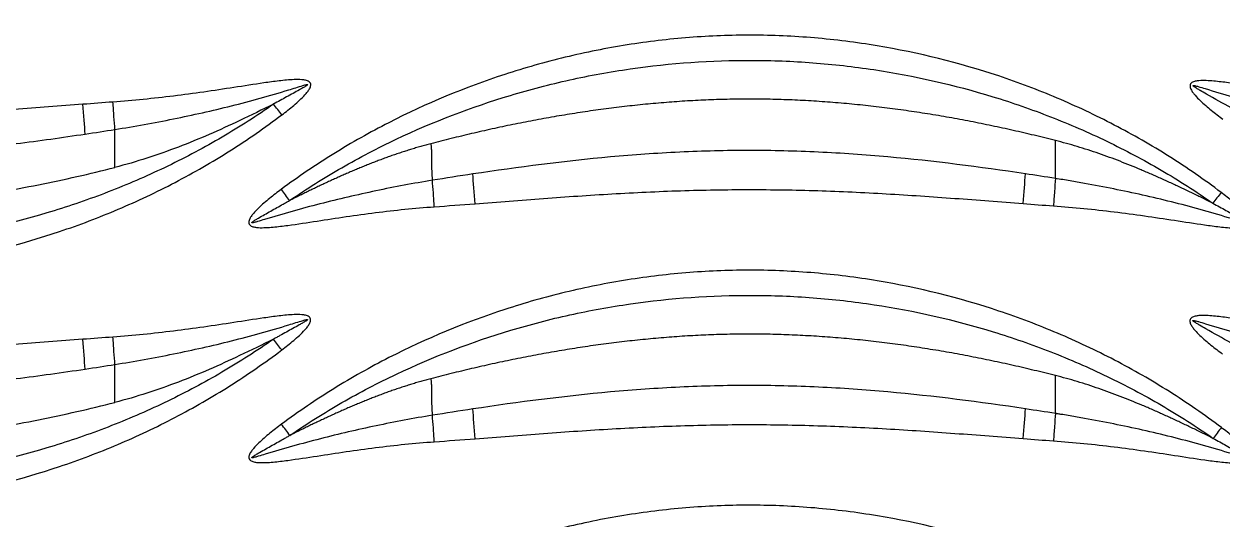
# Model space of a CAD drawing. Extents: x 412 to 492, y 622 to 766.
# Drawn here: x 451.23 to 457.6, y 685.54 to 688.17 of the extents above; entities that cross this region are included whole.
import ezdxf

# ---------------------------------------------------------------- set-up
doc = ezdxf.new("R2010")
doc.units = 0
doc.header["$MEASUREMENT"] = 0
doc.layers.add('1', color=4, linetype='Continuous')
doc.layers.add('GEOMETRY', color=4, linetype='Continuous', lineweight=25)

# ---------------------------------------------------------------- blocks, each defined once
blk = doc.blocks.new('2024 Beam 220V LL')
at = {"layer": 'GEOMETRY', "flags": 128}
for points in [[(39.6049, 44.8256), (39.6036, 44.8427), (39.6022, 44.8609), (39.6007, 44.88), (39.5992, 44.8998), (39.5976, 44.9202), (39.596, 44.9411), (39.5944, 44.9624), (39.5927, 44.9837)], [(41.6776, 44.455), (41.676, 44.4764), (41.6743, 44.4976), (41.6727, 44.5185), (41.6711, 44.539), (41.6696, 44.5588), (41.6681, 44.5778), (41.6667, 44.596), (41.6654, 44.6131)], [(44.5916, 44.4557), (44.5932, 44.4771), (44.5949, 44.4984), (44.5965, 44.5193), (44.598, 44.5397), (44.5996, 44.5595), (44.601, 44.5786), (44.6024, 44.5968), (44.6037, 44.6139)], [(39.6046, 43.5755), (39.6032, 43.5927), (39.6018, 43.6108), (39.6004, 43.6299), (39.5988, 43.6497), (39.5973, 43.6701), (39.5957, 43.6911), (39.594, 43.7123), (39.5924, 43.7337)], [(41.6779, 43.205), (41.6762, 43.2264), (41.6746, 43.2477), (41.673, 43.2686), (41.6714, 43.289), (41.6699, 43.3088), (41.6684, 43.3279), (41.667, 43.3461), (41.6657, 43.3632)], [(44.5919, 43.2057), (44.5935, 43.2271), (44.5952, 43.2483), (44.5968, 43.2692), (44.5983, 43.2897), (44.5999, 43.3095), (44.6013, 43.3285), (44.6027, 43.3467), (44.604, 43.3638)]]:
    blk.add_lwpolyline(points, dxfattribs=at)
at = {"layer": 'GEOMETRY'}
for points, knots in [([(35.6598, 46.151), (35.7501, 46.0843), (35.8427, 46.0219), (36.0318, 45.9051), (36.1284, 45.8509), (36.4242, 45.6997), (36.6291, 45.6146), (36.8953, 45.5279), (36.9491, 45.5116), (37.057, 45.4812), (37.1113, 45.467), (37.2203, 45.4408), (37.2752, 45.4288), (37.3852, 45.407), (37.4402, 45.3973), (37.7156, 45.354), (37.9365, 45.337), (38.2685, 45.3387), (38.3793, 45.3438), (38.5457, 45.3582), (38.6012, 45.3641), (38.7122, 45.3782), (38.7678, 45.3864), (39.0437, 45.4327), (39.259, 45.4868), (39.574, 45.5924), (39.6777, 45.6318), (39.8312, 45.6971), (39.8821, 45.7199), (39.9831, 45.7676), (40.0333, 45.7926), (40.1825, 45.8707), (40.2795, 45.9265), (40.4686, 46.0461), (40.5607, 46.1098), (40.6502, 46.1776)], [0, 0, 0, 0, 0.0625, 0.0625, 0.125, 0.125, 0.25, 0.25, 0.28125, 0.28125, 0.3125, 0.3125, 0.34375, 0.34375, 0.375, 0.375, 0.5, 0.5, 0.5625, 0.5625, 0.59375, 0.59375, 0.625, 0.625, 0.75, 0.75, 0.8125, 0.8125, 0.84375, 0.84375, 0.875, 0.875, 0.9375, 0.9375, 1, 1, 1, 1]), ([(45.644, 44.5152), (45.5543, 44.5829), (45.4621, 44.6466), (45.2727, 44.7659), (45.1756, 44.8217), (45.0263, 44.8996), (44.976, 44.9245), (44.8748, 44.9722), (44.8239, 44.995), (44.6702, 45.0601), (44.5664, 45.0993), (44.251, 45.2045), (44.0355, 45.2583), (43.7595, 45.3041), (43.7038, 45.3123), (43.5926, 45.3262), (43.5371, 45.332), (43.3706, 45.3461), (43.2597, 45.351), (43.0382, 45.3517), (42.9276, 45.3475), (42.7068, 45.3302), (42.5964, 45.3172), (42.4312, 45.2909), (42.3761, 45.281), (42.2661, 45.259), (42.2113, 45.2469), (42.0482, 45.2075), (41.941, 45.1771), (41.6238, 45.0735), (41.4183, 44.9881), (41.1689, 44.8603), (41.1194, 44.8337), (41.0217, 44.7786), (40.9735, 44.75), (40.8307, 44.6615), (40.7379, 44.5986), (40.6476, 44.5317)], [0, 0, 0, 0, 0.0625, 0.0625, 0.125, 0.125, 0.15625, 0.15625, 0.1875, 0.1875, 0.25, 0.25, 0.375, 0.375, 0.40625, 0.40625, 0.4375, 0.4375, 0.5, 0.5, 0.5625, 0.5625, 0.625, 0.625, 0.65625, 0.65625, 0.6875, 0.6875, 0.75, 0.75, 0.875, 0.875, 0.90625, 0.90625, 0.9375, 0.9375, 1, 1, 1, 1]), ([(40.6918, 44.4722), (40.7818, 44.5342), (40.8742, 44.5922), (41.016, 44.6736), (41.0638, 44.6998), (41.1605, 44.7504), (41.2095, 44.7748), (41.4559, 44.8916), (41.6583, 44.9691), (41.9695, 45.0626), (42.0745, 45.0899), (42.2339, 45.1252), (42.2874, 45.136), (42.3948, 45.1556), (42.4486, 45.1644), (42.7174, 45.2032), (42.9329, 45.2183), (43.2569, 45.2173), (43.365, 45.2131), (43.5273, 45.2007), (43.5815, 45.1956), (43.6898, 45.1833), (43.744, 45.1762), (44.0133, 45.1355), (44.2241, 45.0875), (44.5338, 44.9925), (44.6359, 44.957), (44.7873, 44.8978), (44.8375, 44.8771), (44.9373, 44.8337), (44.987, 44.8109), (45.1346, 44.7398), (45.2308, 44.6887), (45.419, 44.5789), (45.5109, 44.5202), (45.6004, 44.4575)], [0, 0, 0, 0, 0.0625, 0.0625, 0.09375, 0.09375, 0.125, 0.125, 0.25, 0.25, 0.3125, 0.3125, 0.34375, 0.34375, 0.375, 0.375, 0.5, 0.5, 0.5625, 0.5625, 0.59375, 0.59375, 0.625, 0.625, 0.75, 0.75, 0.8125, 0.8125, 0.84375, 0.84375, 0.875, 0.875, 0.9375, 0.9375, 1, 1, 1, 1]), ([(40.6501, 44.9275), (40.6718, 44.9439), (40.6931, 44.9607), (40.7243, 44.987), (40.7345, 44.9959), (40.7545, 45.0145), (40.7642, 45.024), (40.7779, 45.0392), (40.7823, 45.0444), (40.7906, 45.0552), (40.7945, 45.0608), (40.7993, 45.0699), (40.8007, 45.073), (40.8029, 45.0794), (40.8037, 45.0828), (40.804, 45.0896), (40.8034, 45.0931), (40.8004, 45.0992), (40.798, 45.1018), (40.7926, 45.1059), (40.7895, 45.1075), (40.7832, 45.11), (40.7799, 45.111), (40.77, 45.1133), (40.7632, 45.1142), (40.7431, 45.1158), (40.7296, 45.1157), (40.6891, 45.1141), (40.6622, 45.1113), (40.6086, 45.105), (40.5819, 45.1013), (40.5018, 45.0897), (40.4485, 45.0813), (40.3418, 45.0649), (40.2884, 45.0568), (40.1816, 45.0416), (40.1281, 45.0344), (39.9674, 45.0145), (39.86, 45.0036), (39.7524, 44.9957)], [0, 0, 0, 0, 0.0625, 0.0625, 0.09375, 0.09375, 0.125, 0.125, 0.140625, 0.140625, 0.15625, 0.15625, 0.164062, 0.164062, 0.171875, 0.171875, 0.179687, 0.179687, 0.1875, 0.1875, 0.195312, 0.195312, 0.203125, 0.203125, 0.21875, 0.21875, 0.25, 0.25, 0.3125, 0.3125, 0.375, 0.375, 0.5, 0.5, 0.625, 0.625, 0.75, 0.75, 1, 1, 1, 1]), ([(46.4607, 44.9997), (46.3563, 45.007), (46.2522, 45.0178), (46.0965, 45.0374), (46.0446, 45.0446), (45.9411, 45.0596), (45.8893, 45.0675), (45.7859, 45.0833), (45.7342, 45.0913), (45.6563, 45.1016), (45.6304, 45.1047), (45.5913, 45.1081), (45.5783, 45.109), (45.5521, 45.11), (45.539, 45.1101), (45.5194, 45.1084), (45.5129, 45.1076), (45.5001, 45.1046), (45.4938, 45.1026), (45.4856, 45.097), (45.4832, 45.0947), (45.4797, 45.0891), (45.4788, 45.0858), (45.4784, 45.0792), (45.479, 45.0759), (45.4807, 45.0696), (45.4819, 45.0665), (45.4862, 45.0577), (45.4897, 45.0522), (45.4973, 45.0416), (45.5014, 45.0366), (45.5142, 45.0218), (45.5234, 45.0125), (45.5516, 44.9855), (45.5715, 44.9686), (45.612, 44.9359), (45.6326, 44.92), (45.6536, 44.9045)], [0, 0, 0, 0, 0.25, 0.25, 0.375, 0.375, 0.5, 0.5, 0.625, 0.625, 0.6875, 0.6875, 0.71875, 0.71875, 0.75, 0.75, 0.765625, 0.765625, 0.78125, 0.78125, 0.789063, 0.789063, 0.796875, 0.796875, 0.804688, 0.804688, 0.8125, 0.8125, 0.828125, 0.828125, 0.84375, 0.84375, 0.875, 0.875, 0.9375, 0.9375, 1, 1, 1, 1]), ([(39.7629, 44.85), (39.867, 44.8664), (39.9706, 44.8852), (40.1771, 44.927), (40.28, 44.9501), (40.4334, 44.9884), (40.4843, 45.0018), (40.5858, 45.0301), (40.6364, 45.045), (40.6994, 45.0643), (40.7119, 45.0682), (40.7371, 45.0761), (40.7496, 45.08), (40.7686, 45.0857), (40.7749, 45.0876), (40.7829, 45.0893), (40.7846, 45.0896), (40.7866, 45.0897), (40.787, 45.0897), (40.7876, 45.0895), (40.7878, 45.0893), (40.788, 45.0889), (40.7879, 45.0887), (40.7875, 45.0878), (40.7868, 45.0872), (40.7837, 45.0845), (40.781, 45.0828), (40.7727, 45.0774), (40.767, 45.0741), (40.7557, 45.0675), (40.75, 45.0642), (40.7215, 45.0481), (40.6985, 45.0354), (40.6641, 45.0164), (40.6526, 45.0101), (40.6296, 44.9975), (40.6181, 44.9913), (40.6065, 44.985)], [0, 0, 0, 0, 0.25, 0.25, 0.5, 0.5, 0.625, 0.625, 0.75, 0.75, 0.78125, 0.78125, 0.8125, 0.8125, 0.828125, 0.828125, 0.832031, 0.832031, 0.833008, 0.833008, 0.833496, 0.833496, 0.833984, 0.833984, 0.835937, 0.835937, 0.84375, 0.84375, 0.859375, 0.859375, 0.875, 0.875, 0.9375, 0.9375, 0.96875, 0.96875, 1, 1, 1, 1]), ([(45.6978, 44.9642), (45.6536, 44.9886), (45.6095, 45.0131), (45.5547, 45.0443), (45.5438, 45.0506), (45.5274, 45.0602), (45.522, 45.0634), (45.5113, 45.07), (45.5059, 45.0733), (45.4995, 45.0779), (45.4982, 45.0788), (45.4964, 45.0804), (45.4958, 45.0809), (45.495, 45.0818), (45.4948, 45.0821), (45.4944, 45.0828), (45.4943, 45.0833), (45.4948, 45.0839), (45.4952, 45.0839), (45.496, 45.084), (45.4964, 45.084), (45.4976, 45.084), (45.4984, 45.0839), (45.5008, 45.0836), (45.5023, 45.0833), (45.5101, 45.0816), (45.5162, 45.0798), (45.5346, 45.0746), (45.5468, 45.0709), (45.6078, 45.0525), (45.6566, 45.038), (45.7547, 45.0105), (45.8039, 44.9973), (45.9519, 44.9594), (46.0511, 44.9363), (46.2004, 44.9049), (46.2504, 44.8949), (46.3254, 44.8809), (46.3505, 44.8763), (46.3881, 44.8698), (46.4069, 44.8666), (46.4257, 44.8634), (46.4383, 44.8614), (46.4446, 44.8603), (46.4509, 44.8593)], [0, 0, 0, 0, 0.125, 0.125, 0.15625, 0.15625, 0.171875, 0.171875, 0.1875, 0.1875, 0.191406, 0.191406, 0.193359, 0.193359, 0.194336, 0.194336, 0.195312, 0.195312, 0.196289, 0.196289, 0.197266, 0.197266, 0.199219, 0.199219, 0.203125, 0.203125, 0.21875, 0.21875, 0.25, 0.25, 0.375, 0.375, 0.5, 0.5, 0.75, 0.75, 0.875, 0.875, 0.9375, 0.9375, 0.96875, 0.984375, 0.984375, 1, 1, 1, 1]), ([(40.6076, 44.9855), (40.5182, 44.9228), (40.4265, 44.864), (40.2388, 44.7541), (40.1427, 44.703), (39.9954, 44.6317), (39.9458, 44.6089), (39.8462, 44.5653), (39.7961, 44.5446), (39.645, 44.4852), (39.5431, 44.4496), (39.234, 44.3542), (39.0235, 44.3058), (38.7547, 44.2646), (38.7005, 44.2573), (38.5923, 44.2449), (38.5383, 44.2396), (38.3762, 44.2269), (38.2682, 44.2224), (37.9447, 44.2208), (37.7294, 44.2353), (37.4608, 44.2735), (37.4071, 44.2821), (37.2997, 44.3014), (37.2463, 44.3121), (37.087, 44.3469), (36.982, 44.374), (36.671, 44.4666), (36.4687, 44.5435), (36.2223, 44.6596), (36.1733, 44.6838), (36.0766, 44.7341), (36.0288, 44.7602), (35.887, 44.8412), (35.7946, 44.8989), (35.7045, 44.9607)], [0, 0, 0, 0, 0.0625, 0.0625, 0.125, 0.125, 0.15625, 0.15625, 0.1875, 0.1875, 0.25, 0.25, 0.375, 0.375, 0.40625, 0.40625, 0.4375, 0.4375, 0.5, 0.5, 0.625, 0.625, 0.65625, 0.65625, 0.6875, 0.6875, 0.75, 0.75, 0.875, 0.875, 0.90625, 0.90625, 0.9375, 0.9375, 1, 1, 1, 1]), ([(39.5927, 44.9837), (39.471, 44.9744), (39.3493, 44.9647), (39.1058, 44.9467), (38.984, 44.9383), (38.7402, 44.9242), (38.6183, 44.9185), (38.3742, 44.9108), (38.2522, 44.9089), (38.0083, 44.909), (37.8865, 44.9111), (37.643, 44.919), (37.5213, 44.9248), (37.278, 44.9389), (37.1564, 44.9473), (36.9132, 44.9654), (36.7917, 44.975), (36.6701, 44.9843)], [0, 0, 0, 0, 0.125, 0.125, 0.25, 0.25, 0.375, 0.375, 0.5, 0.5, 0.625, 0.625, 0.75, 0.75, 0.875, 0.875, 1, 1, 1, 1]), ([(39.7629, 44.85), (39.7614, 44.8711), (39.7597, 44.8945), (39.7561, 44.9439), (39.7543, 44.9698), (39.7524, 44.9957)], [0, 0, 0, 0, 0.5, 0.5, 1, 1, 1, 1]), ([(40.6071, 44.9852), (40.547, 44.9553), (40.3805, 44.8736), (40.1023, 44.751), (39.8773, 44.6772), (39.7629, 44.6482)], [0.3581786, 0.3581786, 0.3581786, 0.3581786, 0.5, 0.75, 1, 1, 1, 1]), ([(44.7629, 44.7911), (44.7442, 44.7958), (44.7069, 44.8052), (44.6507, 44.8188), (44.5944, 44.8321), (44.538, 44.845), (44.4815, 44.8575), (44.425, 44.8696), (44.3683, 44.8813), (44.3115, 44.8925), (44.2546, 44.9033), (44.1977, 44.9136), (44.1406, 44.9235), (44.0835, 44.9328), (44.0262, 44.9417), (43.9689, 44.9501), (43.9115, 44.9581), (43.854, 44.9655), (43.7964, 44.9724), (43.7387, 44.9787), (43.681, 44.9846), (43.6232, 44.9899), (43.5654, 44.9946), (43.5075, 44.9988), (43.4495, 45.0024), (43.3916, 45.0055), (43.3335, 45.0079), (43.2755, 45.0097), (43.2174, 45.011), (43.1594, 45.0115), (43.0833, 45.0115), (42.9891, 45.0098), (42.8769, 45.0056), (42.7648, 44.9991), (42.6529, 44.9904), (42.5412, 44.9797), (42.4298, 44.9671), (42.3187, 44.9525), (42.2079, 44.936), (42.0974, 44.9177), (41.9873, 44.8978), (41.8775, 44.8761), (41.7681, 44.8528), (41.6591, 44.828), (41.5504, 44.8018), (41.4782, 44.7832), (41.4422, 44.7739)], [0, 0, 0, 0, 0.017238, 0.034478, 0.05172, 0.068963, 0.086206, 0.10345, 0.120693, 0.137935, 0.155177, 0.172417, 0.189658, 0.206897, 0.224137, 0.241378, 0.258619, 0.275862, 0.293105, 0.31035, 0.327594, 0.344839, 0.362082, 0.379325, 0.396567, 0.413808, 0.431048, 0.448287, 0.465525, 0.482763, 0.500001, 0.533328, 0.566659, 0.599993, 0.633332, 0.666672, 0.70001, 0.733344, 0.766672, 0.799998, 0.833326, 0.866658, 0.899997, 0.933337, 0.966673, 1, 1, 1, 1]), ([(35.6592, 44.9013), (35.7495, 44.8346), (35.8421, 44.7722), (36.0312, 44.6555), (36.1278, 44.6011), (36.4236, 44.45), (36.6286, 44.3648), (36.8947, 44.2781), (36.9485, 44.2618), (37.0565, 44.2313), (37.1107, 44.2172), (37.2198, 44.191), (37.2746, 44.179), (37.3846, 44.1571), (37.4397, 44.1474), (37.7151, 44.1041), (37.936, 44.0871), (38.268, 44.0887), (38.3788, 44.0938), (38.5452, 44.1082), (38.6007, 44.1141), (38.7118, 44.1282), (38.7674, 44.1364), (39.0433, 44.1826), (39.2586, 44.2367), (39.5737, 44.3424), (39.6774, 44.3817), (39.8309, 44.447), (39.8818, 44.4698), (39.9828, 44.5176), (40.033, 44.5425), (40.1822, 44.6206), (40.2792, 44.6764), (40.4684, 44.796), (40.5605, 44.8596), (40.65, 44.9275)], [0, 0, 0, 0, 0.0625, 0.0625, 0.125, 0.125, 0.25, 0.25, 0.28125, 0.28125, 0.3125, 0.3125, 0.34375, 0.34375, 0.375, 0.375, 0.5, 0.5, 0.5625, 0.5625, 0.59375, 0.59375, 0.625, 0.625, 0.75, 0.75, 0.8125, 0.8125, 0.84375, 0.84375, 0.875, 0.875, 0.9375, 0.9375, 1, 1, 1, 1]), ([(39.7629, 44.6482), (39.7629, 44.6713), (39.7629, 44.7087), (39.7628, 44.7588), (39.7629, 44.7954), (39.763, 44.8259), (39.763, 44.8434), (39.7629, 44.8501)], [0, 0, 0, 0, 0.25, 0.375, 0.5, 0.625, 0.7070427, 0.7070427, 0.7070427, 0.7070427]), ([(36.6581, 44.827), (36.9019, 44.7902), (37.1461, 44.7584), (37.6359, 44.714), (37.8815, 44.7013), (38.2513, 44.7009), (38.3749, 44.7038), (38.6223, 44.7154), (38.7457, 44.724), (38.992, 44.746), (39.1149, 44.7594), (39.3602, 44.79), (39.4827, 44.8072), (39.6049, 44.8256)], [0, 0, 0, 0, 0.25, 0.25, 0.5, 0.5, 0.625, 0.625, 0.75, 0.75, 0.875, 0.875, 1, 1, 1, 1]), ([(44.7629, 44.5893), (44.7629, 44.5917), (44.763, 44.5965), (44.763, 44.6041), (44.763, 44.6118), (44.763, 44.6196), (44.763, 44.6277), (44.763, 44.6359), (44.7629, 44.648), (44.7628, 44.6642), (44.7628, 44.6843), (44.7629, 44.7041), (44.7629, 44.7232), (44.7629, 44.7416), (44.7629, 44.759), (44.7629, 44.7755), (44.7629, 44.7859), (44.7629, 44.7911)], [0, 0, 0, 0, 0.041696, 0.083421, 0.125175, 0.166959, 0.208772, 0.250615, 0.292487, 0.392004, 0.488366, 0.581567, 0.6716, 0.758461, 0.842148, 0.92266, 1, 1, 1, 1]), ([(45.6003, 44.4573), (45.5823, 44.4663), (45.5464, 44.4842), (45.4922, 44.5106), (45.4379, 44.5367), (45.3833, 44.5623), (45.3285, 44.5874), (45.2734, 44.6118), (45.2181, 44.6355), (45.1624, 44.6585), (45.1064, 44.6806), (45.05, 44.7018), (44.9933, 44.722), (44.9363, 44.7411), (44.8789, 44.759), (44.8211, 44.7759), (44.7823, 44.786), (44.7629, 44.7911)], [0, 0, 0, 0, 0.06667, 0.133346, 0.200027, 0.266709, 0.333387, 0.40006, 0.466723, 0.533376, 0.600019, 0.666655, 0.733288, 0.799927, 0.866583, 0.933268, 1, 1, 1, 1]), ([(41.4422, 44.7739), (41.4332, 44.7716), (41.4152, 44.7668), (41.3883, 44.7593), (41.3615, 44.7515), (41.3347, 44.7434), (41.3081, 44.735), (41.2815, 44.7264), (41.2551, 44.7175), (41.2287, 44.7083), (41.2024, 44.6988), (41.1762, 44.6892), (41.15, 44.6793), (41.124, 44.6691), (41.098, 44.6588), (41.0721, 44.6483), (41.0463, 44.6375), (41.0205, 44.6266), (40.9948, 44.6155), (40.9692, 44.6043), (40.9436, 44.5929), (40.9181, 44.5813), (40.8927, 44.5696), (40.8674, 44.5578), (40.842, 44.5458), (40.8168, 44.5337), (40.7916, 44.5216), (40.7664, 44.5093), (40.7413, 44.4969), (40.7163, 44.4845), (40.6996, 44.4761), (40.6913, 44.4719)], [0, 0, 0, 0, 0.034508, 0.069004, 0.10349, 0.137969, 0.172442, 0.206912, 0.24138, 0.275848, 0.310316, 0.344786, 0.379257, 0.413731, 0.448208, 0.482687, 0.517169, 0.551654, 0.586142, 0.620631, 0.655122, 0.689613, 0.724105, 0.758597, 0.793088, 0.827577, 0.862064, 0.89655, 0.931034, 0.965517, 1, 1, 1, 1]), ([(41.4422, 44.7739), (41.4425, 44.7719), (41.4432, 44.7676), (41.444, 44.7609), (41.4446, 44.7537), (41.445, 44.7461), (41.4454, 44.7382), (41.4456, 44.7298), (41.4458, 44.7212), (41.4459, 44.7123), (41.446, 44.7031), (41.446, 44.6938), (41.4461, 44.6844), (41.4461, 44.6749), (41.4462, 44.6654), (41.4463, 44.6559), (41.4465, 44.6465), (41.4467, 44.6372), (41.447, 44.6281), (41.4473, 44.6192), (41.4478, 44.6106), (41.4484, 44.6023), (41.4491, 44.5944), (41.4499, 44.5868), (41.4506, 44.582), (41.451, 44.5796)], [0, 0, 0, 0, 0.033375, 0.068598, 0.105576, 0.144201, 0.184349, 0.225887, 0.268676, 0.312571, 0.357421, 0.403075, 0.449379, 0.496177, 0.543315, 0.590638, 0.637991, 0.68522, 0.732175, 0.778705, 0.824664, 0.869909, 0.914302, 0.957708, 1, 1, 1, 1]), ([(44.6037, 44.6139), (44.3605, 44.6505), (44.1167, 44.682), (43.7491, 44.715), (43.6262, 44.7236), (43.3803, 44.7352), (43.2574, 44.7382), (43.0114, 44.7381), (42.8883, 44.735), (42.6422, 44.7232), (42.5195, 44.7146), (42.1522, 44.6814), (41.9085, 44.6498), (41.6654, 44.6131)], [0, 0, 0, 0, 0.25, 0.25, 0.375, 0.375, 0.5, 0.5, 0.625, 0.625, 0.75, 0.75, 1, 1, 1, 1]), ([(36.4422, 44.6653), (36.5759, 44.6304), (36.7108, 44.5983), (36.9154, 44.5555), (36.9839, 44.5421), (37.1217, 44.5173), (37.1911, 44.5058), (37.5385, 44.454), (37.8188, 44.4298), (38.1711, 44.4274), (38.2416, 44.4283), (38.3822, 44.4329), (38.4524, 44.4366), (38.6627, 44.4513), (38.8025, 44.4661), (39.0112, 44.495), (39.0807, 44.5058), (39.2191, 44.5293), (39.2879, 44.5421), (39.4932, 44.5831), (39.6287, 44.6142), (39.7629, 44.6482)], [0, 0, 0, 0, 0.125, 0.125, 0.1875, 0.1875, 0.25, 0.25, 0.5, 0.5, 0.5625, 0.5625, 0.625, 0.625, 0.75, 0.75, 0.8125, 0.8125, 0.875, 0.875, 1, 1, 1, 1]), ([(44.7629, 44.5893), (44.7614, 44.5683), (44.7597, 44.5448), (44.7562, 44.4955), (44.7543, 44.4696), (44.7524, 44.4437)], [0, 0, 0, 0, 0.5, 0.5, 1, 1, 1, 1]), ([(45.6003, 44.4574), (45.6235, 44.4448), (45.6466, 44.4321), (45.6928, 44.4067), (45.7159, 44.3939), (45.7446, 44.3776), (45.7503, 44.3744), (45.7617, 44.3677), (45.7674, 44.3644), (45.7757, 44.359), (45.7785, 44.3572), (45.7817, 44.3546), (45.7823, 44.3541), (45.7831, 44.3531), (45.7833, 44.3527), (45.7833, 44.3519), (45.7828, 44.3517), (45.7816, 44.3515), (45.7807, 44.3516), (45.7791, 44.3518), (45.7783, 44.352), (45.7743, 44.3528), (45.7711, 44.3536), (45.7648, 44.3553), (45.7616, 44.3562), (45.7459, 44.3609), (45.7334, 44.3648), (45.7083, 44.3726), (45.6958, 44.3764), (45.633, 44.3956), (45.5826, 44.4104), (45.4815, 44.4385), (45.4307, 44.4518), (45.278, 44.4898), (45.1756, 44.5127), (45.0213, 44.5439), (44.9698, 44.5538), (44.8923, 44.5678), (44.8665, 44.5723), (44.8277, 44.5788), (44.8147, 44.581), (44.7888, 44.5852), (44.776, 44.5873), (44.7629, 44.5893)], [0, 0, 0, 0, 0.0625, 0.0625, 0.125, 0.125, 0.140625, 0.140625, 0.15625, 0.15625, 0.164063, 0.164063, 0.166016, 0.166016, 0.166992, 0.166992, 0.167969, 0.167969, 0.169922, 0.169922, 0.171875, 0.171875, 0.179688, 0.179688, 0.1875, 0.1875, 0.21875, 0.21875, 0.25, 0.25, 0.375, 0.375, 0.5, 0.5, 0.75, 0.75, 0.875, 0.875, 0.9375, 0.9375, 0.96875, 0.96875, 1, 1, 1, 1]), ([(40.6476, 44.5317), (40.6266, 44.516), (40.6058, 44.5001), (40.5651, 44.467), (40.5451, 44.4499), (40.5168, 44.4226), (40.5077, 44.4132), (40.495, 44.3982), (40.4909, 44.3931), (40.4834, 44.3822), (40.48, 44.3765), (40.4762, 44.3674), (40.4751, 44.3643), (40.474, 44.3578), (40.4739, 44.3544), (40.4754, 44.3479), (40.477, 44.3449), (40.4814, 44.3399), (40.4842, 44.338), (40.49, 44.3348), (40.4932, 44.3336), (40.4995, 44.3317), (40.5027, 44.331), (40.5123, 44.3291), (40.5189, 44.3284), (40.5386, 44.3272), (40.5517, 44.3274), (40.5778, 44.3285), (40.5909, 44.3295), (40.6299, 44.3331), (40.6559, 44.3363), (40.7337, 44.3468), (40.7855, 44.3548), (40.889, 44.3707), (40.9408, 44.3787), (41.0444, 44.3938), (41.0963, 44.401), (41.2521, 44.4207), (41.3563, 44.4316), (41.4608, 44.4389)], [0, 0, 0, 0, 0.0625, 0.0625, 0.125, 0.125, 0.15625, 0.15625, 0.171875, 0.171875, 0.1875, 0.1875, 0.195313, 0.195313, 0.203125, 0.203125, 0.210938, 0.210938, 0.21875, 0.21875, 0.226563, 0.226563, 0.234375, 0.234375, 0.25, 0.25, 0.28125, 0.28125, 0.3125, 0.3125, 0.375, 0.375, 0.5, 0.5, 0.625, 0.625, 0.75, 0.75, 1, 1, 1, 1]), ([(41.4509, 44.5796), (41.3503, 44.5634), (41.2501, 44.5445), (41.0507, 44.5024), (40.9513, 44.4793), (40.8031, 44.4413), (40.7539, 44.4281), (40.6557, 44.4005), (40.6068, 44.386), (40.5458, 44.3676), (40.5336, 44.3638), (40.5153, 44.3585), (40.5091, 44.3567), (40.4999, 44.3544), (40.4967, 44.3537), (40.4928, 44.3532), (40.492, 44.3532), (40.4908, 44.3533), (40.4904, 44.3534), (40.4898, 44.3539), (40.4899, 44.3544), (40.4905, 44.3555), (40.4911, 44.356), (40.4923, 44.3571), (40.4929, 44.3576), (40.496, 44.3601), (40.4986, 44.3618), (40.5039, 44.3653), (40.5065, 44.367), (40.5146, 44.372), (40.52, 44.3752), (40.5364, 44.3849), (40.5474, 44.3911), (40.5803, 44.4099), (40.6024, 44.4223), (40.6355, 44.4408), (40.6465, 44.447), (40.6631, 44.4562), (40.6687, 44.4593), (40.6797, 44.4654), (40.6852, 44.4684), (40.6908, 44.4715)], [0, 0, 0, 0, 0.25, 0.25, 0.5, 0.5, 0.625, 0.625, 0.75, 0.75, 0.78125, 0.78125, 0.796875, 0.796875, 0.804688, 0.804688, 0.806641, 0.806641, 0.807617, 0.807617, 0.808594, 0.808594, 0.810547, 0.810547, 0.8125, 0.8125, 0.820313, 0.820313, 0.828125, 0.828125, 0.84375, 0.84375, 0.875, 0.875, 0.9375, 0.9375, 0.96875, 0.96875, 0.984375, 0.984375, 1, 1, 1, 1]), ([(41.4608, 44.4388), (41.4591, 44.4638), (41.4573, 44.4887), (41.454, 44.5363), (41.4524, 44.559), (41.4509, 44.5796)], [0, 0, 0, 0, 0.5, 0.5, 1, 1, 1, 1]), ([(41.6776, 44.455), (41.7989, 44.4644), (41.9201, 44.474), (42.1626, 44.4921), (42.284, 44.5004), (42.5268, 44.5146), (42.6482, 44.5203), (42.8914, 44.5281), (43.013, 44.5302), (43.2561, 44.5303), (43.3777, 44.5283), (43.6208, 44.5206), (43.7423, 44.5149), (43.9852, 44.5009), (44.1065, 44.4926), (44.3491, 44.4746), (44.4703, 44.465), (44.5916, 44.4557)], [0, 0, 0, 0, 0.125, 0.125, 0.25, 0.25, 0.375, 0.375, 0.5, 0.5, 0.625, 0.625, 0.75, 0.75, 0.875, 0.875, 1, 1, 1, 1]), ([(44.7524, 44.4437), (44.8603, 44.4359), (44.9678, 44.425), (45.1287, 44.4052), (45.1822, 44.398), (45.2892, 44.3829), (45.3426, 44.3748), (45.4494, 44.3585), (45.5028, 44.3502), (45.583, 44.3388), (45.6098, 44.3352), (45.6501, 44.3306), (45.6635, 44.3292), (45.6904, 44.327), (45.7039, 44.3261), (45.7309, 44.3254), (45.7444, 44.3255), (45.7645, 44.3278), (45.7712, 44.3289), (45.7809, 44.332), (45.784, 44.3333), (45.79, 44.3366), (45.7927, 44.3386), (45.797, 44.3439), (45.7985, 44.3471), (45.7996, 44.3538), (45.7993, 44.3572), (45.7979, 44.3638), (45.7967, 44.367), (45.7939, 44.3732), (45.7923, 44.3761), (45.7871, 44.3848), (45.7831, 44.3902), (45.7747, 44.4007), (45.7703, 44.4057), (45.7567, 44.4204), (45.747, 44.4297), (45.7273, 44.4479), (45.7172, 44.4567), (45.6865, 44.4825), (45.6654, 44.499), (45.644, 44.5152)], [0, 0, 0, 0, 0.25, 0.25, 0.375, 0.375, 0.5, 0.5, 0.625, 0.625, 0.6875, 0.6875, 0.71875, 0.71875, 0.75, 0.75, 0.78125, 0.78125, 0.796875, 0.796875, 0.804687, 0.804687, 0.8125, 0.8125, 0.820312, 0.820312, 0.828125, 0.828125, 0.835937, 0.835937, 0.84375, 0.84375, 0.859375, 0.859375, 0.875, 0.875, 0.90625, 0.90625, 0.9375, 0.9375, 1, 1, 1, 1]), ([(45.6453, 43.2644), (45.5556, 43.3323), (45.4634, 43.3959), (45.274, 43.5153), (45.1769, 43.5711), (45.0276, 43.6491), (44.9773, 43.674), (44.8761, 43.7217), (44.8252, 43.7445), (44.6715, 43.8097), (44.5677, 43.8489), (44.2523, 43.9542), (44.0369, 44.0081), (43.7608, 44.054), (43.7051, 44.0621), (43.5939, 44.0761), (43.5384, 44.0819), (43.3719, 44.096), (43.261, 44.101), (43.0395, 44.1017), (42.9289, 44.0976), (42.708, 44.0803), (42.5976, 44.0673), (42.4324, 44.0411), (42.3773, 44.0312), (42.2673, 44.0092), (42.2124, 43.9972), (42.0494, 43.9578), (41.9421, 43.9274), (41.6249, 43.8238), (41.4193, 43.7385), (41.1699, 43.6108), (41.1204, 43.5841), (41.0227, 43.529), (40.9744, 43.5005), (40.8316, 43.412), (40.7388, 43.3491), (40.6485, 43.2822)], [0, 0, 0, 0, 0.0625, 0.0625, 0.125, 0.125, 0.15625, 0.15625, 0.1875, 0.1875, 0.25, 0.25, 0.375, 0.375, 0.40625, 0.40625, 0.4375, 0.4375, 0.5, 0.5, 0.5625, 0.5625, 0.625, 0.625, 0.65625, 0.65625, 0.6875, 0.6875, 0.75, 0.75, 0.875, 0.875, 0.90625, 0.90625, 0.9375, 0.9375, 1, 1, 1, 1]), ([(40.6927, 43.2226), (40.7827, 43.2846), (40.8751, 43.3426), (41.0169, 43.4241), (41.0648, 43.4503), (41.1615, 43.5008), (41.2105, 43.5252), (41.4569, 43.642), (41.6594, 43.7195), (41.9706, 43.8129), (42.0756, 43.8402), (42.2351, 43.8754), (42.2886, 43.8862), (42.396, 43.9058), (42.4498, 43.9145), (42.7186, 43.9533), (42.9342, 43.9683), (43.2582, 43.9673), (43.3663, 43.9631), (43.5286, 43.9506), (43.5828, 43.9455), (43.6911, 43.9332), (43.7453, 43.926), (44.0146, 43.8853), (44.2255, 43.8372), (44.5351, 43.7421), (44.6372, 43.7066), (44.7887, 43.6474), (44.8389, 43.6267), (44.9387, 43.5832), (44.9883, 43.5605), (45.1359, 43.4893), (45.2322, 43.4381), (45.4203, 43.3283), (45.5122, 43.2696), (45.6017, 43.2068)], [0, 0, 0, 0, 0.0625, 0.0625, 0.09375, 0.09375, 0.125, 0.125, 0.25, 0.25, 0.3125, 0.3125, 0.34375, 0.34375, 0.375, 0.375, 0.5, 0.5, 0.5625, 0.5625, 0.59375, 0.59375, 0.625, 0.625, 0.75, 0.75, 0.8125, 0.8125, 0.84375, 0.84375, 0.875, 0.875, 0.9375, 0.9375, 1, 1, 1, 1]), ([(40.6494, 43.6771), (40.6711, 43.6935), (40.6925, 43.7103), (40.7236, 43.7366), (40.7338, 43.7455), (40.7538, 43.764), (40.7635, 43.7736), (40.7773, 43.7887), (40.7817, 43.7939), (40.79, 43.8047), (40.7939, 43.8104), (40.7987, 43.8194), (40.8002, 43.8225), (40.8024, 43.8289), (40.8033, 43.8322), (40.8036, 43.8391), (40.8031, 43.8425), (40.8002, 43.8488), (40.7979, 43.8514), (40.7925, 43.8556), (40.7894, 43.8572), (40.7831, 43.8597), (40.7798, 43.8607), (40.7699, 43.8631), (40.7631, 43.8639), (40.743, 43.8656), (40.7295, 43.8655), (40.689, 43.864), (40.6621, 43.8612), (40.6085, 43.8548), (40.5818, 43.8512), (40.5017, 43.8396), (40.4484, 43.8312), (40.3417, 43.8148), (40.2884, 43.8068), (40.1815, 43.7915), (40.1281, 43.7843), (39.9674, 43.7644), (39.86, 43.7535), (39.7524, 43.7457)], [0, 0, 0, 0, 0.0625, 0.0625, 0.09375, 0.09375, 0.125, 0.125, 0.140625, 0.140625, 0.15625, 0.15625, 0.164062, 0.164062, 0.171875, 0.171875, 0.179687, 0.179687, 0.1875, 0.1875, 0.195312, 0.195312, 0.203125, 0.203125, 0.21875, 0.21875, 0.25, 0.25, 0.3125, 0.3125, 0.375, 0.375, 0.5, 0.5, 0.625, 0.625, 0.75, 0.75, 1, 1, 1, 1]), ([(39.7629, 43.6), (39.867, 43.6164), (39.9708, 43.6352), (40.1774, 43.6771), (40.2803, 43.7002), (40.4338, 43.7385), (40.4848, 43.7519), (40.5863, 43.7802), (40.6369, 43.7951), (40.6999, 43.8144), (40.7125, 43.8184), (40.7377, 43.8262), (40.7502, 43.8302), (40.766, 43.8348), (40.7692, 43.8358), (40.7756, 43.8375), (40.7787, 43.8384), (40.7828, 43.8391), (40.7836, 43.8393), (40.7852, 43.8395), (40.7861, 43.8396), (40.7871, 43.8393), (40.7873, 43.8392), (40.7875, 43.8389), (40.7875, 43.8387), (40.7873, 43.8381), (40.787, 43.8378), (40.7862, 43.8369), (40.7856, 43.8363), (40.7824, 43.8338), (40.7797, 43.832), (40.7714, 43.8267), (40.7658, 43.8234), (40.7545, 43.8168), (40.7488, 43.8136), (40.7204, 43.7975), (40.6975, 43.7849), (40.6632, 43.766), (40.6517, 43.7597), (40.6345, 43.7503), (40.6288, 43.7471), (40.6173, 43.7409), (40.6116, 43.7378), (40.6058, 43.7346)], [0, 0, 0, 0, 0.25, 0.25, 0.5, 0.5, 0.625, 0.625, 0.75, 0.75, 0.78125, 0.78125, 0.8125, 0.8125, 0.820312, 0.820312, 0.828125, 0.828125, 0.830078, 0.830078, 0.832031, 0.832031, 0.83252, 0.83252, 0.833008, 0.833008, 0.833984, 0.833984, 0.835937, 0.835937, 0.84375, 0.84375, 0.859375, 0.859375, 0.875, 0.875, 0.9375, 0.9375, 0.96875, 0.96875, 0.984375, 0.984375, 1, 1, 1, 1]), ([(46.4607, 43.7499), (46.3563, 43.7571), (46.2521, 43.7679), (46.0963, 43.7877), (46.0445, 43.7948), (45.9409, 43.8099), (45.8891, 43.8178), (45.7856, 43.8336), (45.7339, 43.8416), (45.656, 43.8519), (45.6301, 43.8551), (45.591, 43.8586), (45.5779, 43.8595), (45.5517, 43.8605), (45.5386, 43.8606), (45.519, 43.859), (45.5125, 43.8582), (45.4997, 43.8554), (45.4933, 43.8534), (45.485, 43.848), (45.4826, 43.8458), (45.4789, 43.8403), (45.4778, 43.8371), (45.4772, 43.8305), (45.4777, 43.8272), (45.4793, 43.8209), (45.4805, 43.8178), (45.4846, 43.8089), (45.4881, 43.8034), (45.4957, 43.7928), (45.4998, 43.7877), (45.5126, 43.7729), (45.5217, 43.7636), (45.5499, 43.7365), (45.5698, 43.7196), (45.6103, 43.6868), (45.6309, 43.6709), (45.6519, 43.6554)], [0, 0, 0, 0, 0.25, 0.25, 0.375, 0.375, 0.5, 0.5, 0.625, 0.625, 0.6875, 0.6875, 0.71875, 0.71875, 0.75, 0.75, 0.765625, 0.765625, 0.78125, 0.78125, 0.789063, 0.789063, 0.796875, 0.796875, 0.804688, 0.804688, 0.8125, 0.8125, 0.828125, 0.828125, 0.84375, 0.84375, 0.875, 0.875, 0.9375, 0.9375, 1, 1, 1, 1]), ([(45.6961, 43.7151), (45.6515, 43.7397), (45.607, 43.7644), (45.5517, 43.7959), (45.5407, 43.8022), (45.5242, 43.8119), (45.5188, 43.8152), (45.508, 43.8219), (45.5025, 43.8252), (45.4962, 43.83), (45.4949, 43.831), (45.4937, 43.8326), (45.4934, 43.8329), (45.4932, 43.8335), (45.4932, 43.8337), (45.4933, 43.8341), (45.4935, 43.8342), (45.4944, 43.8347), (45.4952, 43.8346), (45.4992, 43.8344), (45.5023, 43.8336), (45.5116, 43.8313), (45.5177, 43.8296), (45.536, 43.8243), (45.5481, 43.8206), (45.609, 43.8022), (45.6578, 43.7878), (45.7557, 43.7603), (45.8048, 43.7472), (45.9526, 43.7094), (46.0517, 43.6863), (46.2009, 43.6548), (46.2508, 43.6449), (46.3507, 43.6262), (46.4007, 43.6175), (46.4509, 43.6094)], [0, 0, 0, 0, 0.125, 0.125, 0.15625, 0.15625, 0.171875, 0.171875, 0.1875, 0.1875, 0.191406, 0.191406, 0.192383, 0.192383, 0.192871, 0.192871, 0.193359, 0.193359, 0.195312, 0.195312, 0.203125, 0.203125, 0.21875, 0.21875, 0.25, 0.25, 0.375, 0.375, 0.5, 0.5, 0.75, 0.75, 0.875, 0.875, 1, 1, 1, 1]), ([(44.7629, 43.5411), (44.7442, 43.5458), (44.7069, 43.5552), (44.6507, 43.5688), (44.5944, 43.5821), (44.538, 43.595), (44.4815, 43.6075), (44.425, 43.6196), (44.3683, 43.6313), (44.3115, 43.6425), (44.2546, 43.6533), (44.1977, 43.6636), (44.1406, 43.6735), (44.0835, 43.6828), (44.0262, 43.6917), (43.9689, 43.7001), (43.9115, 43.7081), (43.854, 43.7155), (43.7964, 43.7224), (43.7387, 43.7287), (43.681, 43.7346), (43.6232, 43.7399), (43.5654, 43.7446), (43.5075, 43.7488), (43.4495, 43.7524), (43.3916, 43.7555), (43.3335, 43.7579), (43.2755, 43.7597), (43.2174, 43.761), (43.1594, 43.7615), (43.0833, 43.7615), (42.9891, 43.7598), (42.8769, 43.7556), (42.7648, 43.7491), (42.6529, 43.7404), (42.5412, 43.7297), (42.4298, 43.7171), (42.3187, 43.7025), (42.2079, 43.686), (42.0974, 43.6677), (41.9873, 43.6478), (41.8775, 43.6261), (41.7681, 43.6028), (41.6591, 43.578), (41.5504, 43.5518), (41.4782, 43.5332), (41.4422, 43.5239)], [0, 0, 0, 0, 0.017238, 0.034478, 0.05172, 0.068963, 0.086206, 0.10345, 0.120693, 0.137935, 0.155177, 0.172417, 0.189658, 0.206897, 0.224137, 0.241378, 0.258619, 0.275862, 0.293105, 0.31035, 0.327594, 0.344839, 0.362082, 0.379325, 0.396567, 0.413808, 0.431048, 0.448287, 0.465525, 0.482763, 0.500001, 0.533328, 0.566659, 0.599993, 0.633332, 0.666672, 0.70001, 0.733344, 0.766672, 0.799998, 0.833326, 0.866658, 0.899997, 0.933337, 0.966673, 1, 1, 1, 1]), ([(40.6069, 43.7352), (40.5175, 43.6725), (40.4259, 43.6138), (40.2381, 43.5039), (40.142, 43.4527), (39.9947, 43.3815), (39.9452, 43.3587), (39.8456, 43.3152), (39.7955, 43.2944), (39.6444, 43.2351), (39.5425, 43.1995), (39.2335, 43.1041), (39.023, 43.0558), (38.7542, 43.0146), (38.7, 43.0074), (38.5919, 42.9949), (38.5378, 42.9897), (38.3758, 42.977), (38.2678, 42.9725), (37.9443, 42.9709), (37.7291, 42.9854), (37.4605, 43.0236), (37.4068, 43.0322), (37.2995, 43.0516), (37.246, 43.0622), (37.0868, 43.097), (36.9819, 43.1241), (36.6709, 43.2167), (36.4686, 43.2936), (36.2222, 43.4097), (36.1733, 43.4339), (36.0766, 43.4842), (36.0288, 43.5102), (35.887, 43.5912), (35.7946, 43.649), (35.7046, 43.7107)], [0, 0, 0, 0, 0.0625, 0.0625, 0.125, 0.125, 0.15625, 0.15625, 0.1875, 0.1875, 0.25, 0.25, 0.375, 0.375, 0.40625, 0.40625, 0.4375, 0.4375, 0.5, 0.5, 0.625, 0.625, 0.65625, 0.65625, 0.6875, 0.6875, 0.75, 0.75, 0.875, 0.875, 0.90625, 0.90625, 0.9375, 0.9375, 1, 1, 1, 1]), ([(39.5924, 43.7337), (39.4707, 43.7243), (39.349, 43.7146), (39.1055, 43.6966), (38.9837, 43.6883), (38.74, 43.6742), (38.6181, 43.6685), (38.374, 43.6608), (38.2521, 43.6588), (38.0083, 43.659), (37.8864, 43.6611), (37.643, 43.669), (37.5213, 43.6747), (37.278, 43.6889), (37.1564, 43.6973), (36.9133, 43.7153), (36.7918, 43.725), (36.6703, 43.7343)], [0, 0, 0, 0, 0.125, 0.125, 0.25, 0.25, 0.375, 0.375, 0.5, 0.5, 0.625, 0.625, 0.75, 0.75, 0.875, 0.875, 1, 1, 1, 1]), ([(39.7629, 43.6), (39.7614, 43.6211), (39.7597, 43.6445), (39.7561, 43.6938), (39.7543, 43.7198), (39.7524, 43.7457)], [0, 0, 0, 0, 0.5, 0.5, 1, 1, 1, 1]), ([(40.6064, 43.7349), (40.5465, 43.705), (40.3802, 43.6235), (40.1023, 43.501), (39.8773, 43.4272), (39.7629, 43.3982)], [0.358722, 0.358722, 0.358722, 0.358722, 0.5, 0.75, 1, 1, 1, 1]), ([(35.6592, 43.6513), (35.7495, 43.5846), (35.8421, 43.5222), (36.0312, 43.4055), (36.1278, 43.3512), (36.4235, 43.2001), (36.6284, 43.1149), (36.8946, 43.0283), (36.9483, 43.0119), (37.0563, 42.9814), (37.1105, 42.9673), (37.2195, 42.9411), (37.2744, 42.9291), (37.3844, 42.9073), (37.4394, 42.8975), (37.7148, 42.8542), (37.9356, 42.8372), (38.2676, 42.8388), (38.3784, 42.8439), (38.5448, 42.8582), (38.6002, 42.8641), (38.7113, 42.8782), (38.7669, 42.8864), (39.0428, 42.9326), (39.258, 42.9867), (39.5731, 43.0922), (39.6768, 43.1315), (39.8303, 43.1968), (39.8812, 43.2196), (39.9822, 43.2674), (40.0324, 43.2923), (40.1815, 43.3703), (40.2786, 43.4262), (40.4677, 43.5456), (40.5598, 43.6093), (40.6494, 43.6771)], [0, 0, 0, 0, 0.0625, 0.0625, 0.125, 0.125, 0.25, 0.25, 0.28125, 0.28125, 0.3125, 0.3125, 0.34375, 0.34375, 0.375, 0.375, 0.5, 0.5, 0.5625, 0.5625, 0.59375, 0.59375, 0.625, 0.625, 0.75, 0.75, 0.8125, 0.8125, 0.84375, 0.84375, 0.875, 0.875, 0.9375, 0.9375, 1, 1, 1, 1]), ([(36.6582, 43.577), (36.902, 43.5402), (37.1461, 43.5084), (37.6358, 43.464), (37.8814, 43.4513), (38.2512, 43.4509), (38.3747, 43.4538), (38.6221, 43.4654), (38.7455, 43.474), (38.9918, 43.496), (39.1146, 43.5094), (39.3599, 43.54), (39.4823, 43.5571), (39.6046, 43.5755)], [0, 0, 0, 0, 0.25, 0.25, 0.5, 0.5, 0.625, 0.625, 0.75, 0.75, 0.875, 0.875, 1, 1, 1, 1]), ([(39.7629, 43.3982), (39.7629, 43.4213), (39.7629, 43.4587), (39.7628, 43.5088), (39.7629, 43.5454), (39.763, 43.5758), (39.763, 43.5934), (39.7629, 43.6)], [0, 0, 0, 0, 0.25, 0.375, 0.5, 0.625, 0.7069469, 0.7069469, 0.7069469, 0.7069469]), ([(41.4422, 43.5239), (41.4332, 43.5216), (41.4152, 43.5168), (41.3883, 43.5093), (41.3616, 43.5015), (41.3349, 43.4935), (41.3083, 43.4851), (41.2817, 43.4765), (41.2553, 43.4675), (41.229, 43.4584), (41.2027, 43.449), (41.1765, 43.4393), (41.1504, 43.4294), (41.1244, 43.4193), (41.0984, 43.409), (41.0725, 43.3985), (41.0467, 43.3877), (41.021, 43.3768), (40.9953, 43.3658), (40.9698, 43.3545), (40.9442, 43.3431), (40.9188, 43.3316), (40.8934, 43.3199), (40.868, 43.3081), (40.8428, 43.2961), (40.8175, 43.2841), (40.7924, 43.2719), (40.7672, 43.2597), (40.7422, 43.2473), (40.7171, 43.2349), (40.7005, 43.2265), (40.6922, 43.2224)], [0, 0, 0, 0, 0.034508, 0.069004, 0.10349, 0.137969, 0.172442, 0.206912, 0.24138, 0.275848, 0.310316, 0.344786, 0.379257, 0.413731, 0.448208, 0.482687, 0.517169, 0.551654, 0.586141, 0.620631, 0.655121, 0.689613, 0.724105, 0.758597, 0.793088, 0.827577, 0.862064, 0.89655, 0.931034, 0.965517, 1, 1, 1, 1]), ([(41.4422, 43.5239), (41.4425, 43.5219), (41.4432, 43.5176), (41.444, 43.5109), (41.4446, 43.5037), (41.445, 43.4962), (41.4454, 43.4882), (41.4456, 43.4798), (41.4458, 43.4712), (41.4459, 43.4623), (41.446, 43.4532), (41.446, 43.4439), (41.4461, 43.4344), (41.4461, 43.4249), (41.4462, 43.4154), (41.4463, 43.4059), (41.4465, 43.3965), (41.4467, 43.3872), (41.447, 43.3781), (41.4473, 43.3692), (41.4478, 43.3606), (41.4484, 43.3523), (41.4491, 43.3444), (41.4499, 43.3368), (41.4506, 43.332), (41.451, 43.3296)], [0, 0, 0, 0, 0.033375, 0.068597, 0.105574, 0.144198, 0.184345, 0.225882, 0.26867, 0.312563, 0.357412, 0.403064, 0.449367, 0.496164, 0.543302, 0.590624, 0.637977, 0.685206, 0.732161, 0.778692, 0.824653, 0.8699, 0.914295, 0.957704, 1, 1, 1, 1]), ([(44.7629, 43.3393), (44.7629, 43.3417), (44.763, 43.3465), (44.763, 43.354), (44.763, 43.3617), (44.763, 43.3696), (44.763, 43.3777), (44.763, 43.3859), (44.7629, 43.398), (44.7628, 43.4142), (44.7628, 43.4343), (44.7629, 43.4541), (44.7629, 43.4732), (44.7629, 43.4916), (44.7629, 43.509), (44.7629, 43.5255), (44.7629, 43.5359), (44.7629, 43.5411)], [0, 0, 0, 0, 0.041709, 0.083446, 0.125213, 0.167009, 0.208835, 0.25069, 0.292575, 0.39208, 0.48843, 0.581619, 0.671641, 0.758491, 0.842167, 0.922669, 1, 1, 1, 1]), ([(45.6016, 43.2067), (45.5836, 43.2156), (45.5476, 43.2336), (45.4933, 43.2601), (45.4389, 43.2862), (45.3843, 43.3119), (45.3294, 43.337), (45.2742, 43.3615), (45.2188, 43.3852), (45.163, 43.4082), (45.1069, 43.4304), (45.0505, 43.4516), (44.9937, 43.4718), (44.9366, 43.491), (44.8791, 43.509), (44.8212, 43.5258), (44.7824, 43.536), (44.7629, 43.5411)], [0, 0, 0, 0, 0.0666695, 0.133346, 0.2000267, 0.2667084, 0.3333872, 0.4000596, 0.466723, 0.533376, 0.6000192, 0.6666551, 0.7332887, 0.7999277, 0.8665827, 0.9332676, 1, 1, 1, 1]), ([(44.604, 43.3638), (44.3608, 43.4004), (44.117, 43.432), (43.7494, 43.4649), (43.6265, 43.4736), (43.3806, 43.4852), (43.2577, 43.4882), (43.0117, 43.4882), (42.8886, 43.4851), (42.6425, 43.4733), (42.5198, 43.4646), (42.1525, 43.4315), (41.9088, 43.3999), (41.6657, 43.3632)], [0, 0, 0, 0, 0.25, 0.25, 0.375, 0.375, 0.5, 0.5, 0.625, 0.625, 0.75, 0.75, 1, 1, 1, 1]), ([(36.4422, 43.4153), (36.5759, 43.3804), (36.7108, 43.3483), (36.9154, 43.3055), (36.9839, 43.2921), (37.1217, 43.2673), (37.1911, 43.2558), (37.5385, 43.204), (37.8188, 43.1798), (38.1711, 43.1774), (38.2416, 43.1783), (38.3822, 43.1829), (38.4524, 43.1866), (38.6627, 43.2013), (38.8025, 43.2161), (39.0112, 43.245), (39.0807, 43.2558), (39.2191, 43.2793), (39.2879, 43.2921), (39.4932, 43.3331), (39.6287, 43.3642), (39.7629, 43.3982)], [0, 0, 0, 0, 0.125, 0.125, 0.1875, 0.1875, 0.25, 0.25, 0.5, 0.5, 0.5625, 0.5625, 0.625, 0.625, 0.75, 0.75, 0.8125, 0.8125, 0.875, 0.875, 1, 1, 1, 1]), ([(41.4509, 43.3296), (41.3507, 43.3135), (41.2509, 43.2947), (41.0523, 43.2528), (40.9533, 43.2298), (40.8057, 43.192), (40.7566, 43.1789), (40.6588, 43.1515), (40.6101, 43.1371), (40.5494, 43.1187), (40.5372, 43.115), (40.519, 43.1096), (40.5129, 43.1079), (40.5037, 43.1055), (40.5006, 43.1047), (40.4959, 43.1038), (40.4943, 43.1035), (40.4924, 43.1035), (40.4919, 43.1035), (40.4912, 43.1037), (40.4907, 43.1039), (40.4905, 43.1047), (40.4908, 43.1051), (40.4912, 43.1057), (40.4915, 43.106), (40.4929, 43.1075), (40.4942, 43.1084), (40.4967, 43.1104), (40.498, 43.1113), (40.502, 43.114), (40.5047, 43.1157), (40.5129, 43.1209), (40.5184, 43.1242), (40.535, 43.134), (40.5461, 43.1404), (40.5795, 43.1594), (40.6019, 43.172), (40.6356, 43.1908), (40.6468, 43.1971), (40.6636, 43.2064), (40.6692, 43.2095), (40.6805, 43.2158), (40.6861, 43.2189), (40.6917, 43.222)], [0, 0, 0, 0, 0.25, 0.25, 0.5, 0.5, 0.625, 0.625, 0.75, 0.75, 0.78125, 0.78125, 0.796875, 0.796875, 0.804688, 0.804688, 0.808594, 0.808594, 0.80957, 0.80957, 0.810547, 0.810547, 0.811523, 0.811523, 0.8125, 0.8125, 0.816406, 0.816406, 0.820313, 0.820313, 0.828125, 0.828125, 0.84375, 0.84375, 0.875, 0.875, 0.9375, 0.9375, 0.96875, 0.96875, 0.984375, 0.984375, 1, 1, 1, 1]), ([(41.4608, 43.1889), (41.459, 43.2138), (41.4573, 43.2387), (41.454, 43.2864), (41.4524, 43.3091), (41.4509, 43.3296)], [0, 0, 0, 0, 0.5, 0.5, 1, 1, 1, 1]), ([(44.7629, 43.3393), (44.7614, 43.3182), (44.7597, 43.2948), (44.7562, 43.2455), (44.7543, 43.2196), (44.7524, 43.1937)], [0, 0, 0, 0, 0.5, 0.5, 1, 1, 1, 1]), ([(45.6016, 43.2067), (45.6249, 43.1941), (45.6481, 43.1814), (45.6944, 43.1558), (45.7176, 43.1431), (45.7464, 43.1267), (45.7521, 43.1234), (45.7635, 43.1168), (45.7692, 43.1134), (45.7775, 43.108), (45.7803, 43.1062), (45.7831, 43.1037), (45.7834, 43.1034), (45.7839, 43.1028), (45.7842, 43.1024), (45.7843, 43.1016), (45.7838, 43.1014), (45.783, 43.1012), (45.7826, 43.1012), (45.7805, 43.1013), (45.7789, 43.1016), (45.7709, 43.1033), (45.7646, 43.1052), (45.7457, 43.1108), (45.7332, 43.1148), (45.7082, 43.1225), (45.6956, 43.1264), (45.6329, 43.1456), (45.5825, 43.1604), (45.4814, 43.1884), (45.4307, 43.2018), (45.2779, 43.2398), (45.1754, 43.2627), (45.0212, 43.2939), (44.9697, 43.3038), (44.8923, 43.3177), (44.8664, 43.3222), (44.8277, 43.3288), (44.8083, 43.332), (44.7888, 43.3352), (44.7759, 43.3372), (44.7695, 43.3383), (44.7629, 43.3393)], [0, 0, 0, 0, 0.0625, 0.0625, 0.125, 0.125, 0.140625, 0.140625, 0.15625, 0.15625, 0.164063, 0.164063, 0.165039, 0.165039, 0.166016, 0.166016, 0.166992, 0.166992, 0.167969, 0.167969, 0.171875, 0.171875, 0.1875, 0.1875, 0.21875, 0.21875, 0.25, 0.25, 0.375, 0.375, 0.5, 0.5, 0.75, 0.75, 0.875, 0.875, 0.9375, 0.9375, 0.96875, 0.984375, 0.984375, 1, 1, 1, 1]), ([(40.6485, 43.2822), (40.6275, 43.2665), (40.6067, 43.2506), (40.566, 43.2175), (40.546, 43.2005), (40.5177, 43.1732), (40.5086, 43.1638), (40.4959, 43.1489), (40.4918, 43.1437), (40.4843, 43.1329), (40.4808, 43.1272), (40.477, 43.1181), (40.4759, 43.115), (40.4747, 43.1086), (40.4746, 43.1052), (40.4759, 43.0986), (40.4774, 43.0956), (40.4817, 43.0905), (40.4845, 43.0885), (40.4903, 43.0853), (40.4934, 43.0841), (40.4997, 43.0821), (40.5029, 43.0814), (40.5125, 43.0795), (40.519, 43.0788), (40.5388, 43.0775), (40.5519, 43.0777), (40.578, 43.0788), (40.591, 43.0797), (40.63, 43.0833), (40.656, 43.0865), (40.7338, 43.0969), (40.7856, 43.105), (40.8891, 43.1208), (40.9408, 43.1288), (41.0444, 43.1439), (41.0963, 43.151), (41.2521, 43.1708), (41.3563, 43.1816), (41.4608, 43.1889)], [0, 0, 0, 0, 0.0625, 0.0625, 0.125, 0.125, 0.15625, 0.15625, 0.171875, 0.171875, 0.1875, 0.1875, 0.195313, 0.195313, 0.203125, 0.203125, 0.210938, 0.210938, 0.21875, 0.21875, 0.226563, 0.226563, 0.234375, 0.234375, 0.25, 0.25, 0.28125, 0.28125, 0.3125, 0.3125, 0.375, 0.375, 0.5, 0.5, 0.625, 0.625, 0.75, 0.75, 1, 1, 1, 1]), ([(41.6779, 43.205), (41.7991, 43.2144), (41.9204, 43.2241), (42.1629, 43.2421), (42.2842, 43.2505), (42.527, 43.2646), (42.6485, 43.2703), (42.8917, 43.2781), (43.0133, 43.2802), (43.2564, 43.2803), (43.378, 43.2782), (43.6211, 43.2705), (43.7426, 43.2649), (43.9855, 43.2508), (44.1068, 43.2425), (44.3494, 43.2246), (44.4706, 43.215), (44.5919, 43.2057)], [0, 0, 0, 0, 0.125, 0.125, 0.25, 0.25, 0.375, 0.375, 0.5, 0.5, 0.625, 0.625, 0.75, 0.75, 0.875, 0.875, 1, 1, 1, 1]), ([(44.7524, 43.1937), (44.8604, 43.1859), (44.9679, 43.1749), (45.1288, 43.1551), (45.1823, 43.1479), (45.2893, 43.1327), (45.3428, 43.1247), (45.4496, 43.1083), (45.503, 43.1), (45.5833, 43.0886), (45.6101, 43.0849), (45.6503, 43.0803), (45.6637, 43.0789), (45.6907, 43.0766), (45.7042, 43.0758), (45.7311, 43.075), (45.7447, 43.0751), (45.7648, 43.0773), (45.7715, 43.0784), (45.7812, 43.0814), (45.7844, 43.0826), (45.7904, 43.0859), (45.7931, 43.0878), (45.7976, 43.093), (45.7992, 43.0961), (45.8005, 43.1028), (45.8003, 43.1062), (45.799, 43.1129), (45.7978, 43.1161), (45.7951, 43.1223), (45.7935, 43.1252), (45.7883, 43.134), (45.7843, 43.1394), (45.776, 43.1498), (45.7716, 43.1549), (45.758, 43.1696), (45.7483, 43.1789), (45.7286, 43.1971), (45.7185, 43.2059), (45.6877, 43.2318), (45.6667, 43.2483), (45.6453, 43.2645)], [0, 0, 0, 0, 0.25, 0.25, 0.375, 0.375, 0.5, 0.5, 0.625, 0.625, 0.6875, 0.6875, 0.71875, 0.71875, 0.75, 0.75, 0.78125, 0.78125, 0.796875, 0.796875, 0.804687, 0.804687, 0.8125, 0.8125, 0.820312, 0.820312, 0.828125, 0.828125, 0.835937, 0.835937, 0.84375, 0.84375, 0.859375, 0.859375, 0.875, 0.875, 0.90625, 0.90625, 0.9375, 0.9375, 1, 1, 1, 1]), ([(45.6456, 42.0143), (45.556, 42.0821), (45.4637, 42.1457), (45.2744, 42.2651), (45.1773, 42.3209), (45.0281, 42.3988), (44.9778, 42.4238), (44.8767, 42.4715), (44.8258, 42.4943), (44.6721, 42.5595), (44.5683, 42.5987), (44.253, 42.704), (44.0376, 42.7579), (43.7616, 42.8038), (43.706, 42.812), (43.5948, 42.8259), (43.5393, 42.8318), (43.3728, 42.846), (43.262, 42.8509), (43.0405, 42.8517), (42.93, 42.8476), (42.7091, 42.8304), (42.5988, 42.8174), (42.4335, 42.7912), (42.3785, 42.7814), (42.2685, 42.7594), (42.2137, 42.7474), (42.0506, 42.708), (41.9434, 42.6777), (41.6262, 42.5742), (41.4206, 42.489), (41.1713, 42.3613), (41.1217, 42.3347), (41.0241, 42.2796), (40.9758, 42.2511), (40.833, 42.1627), (40.7402, 42.0998), (40.6499, 42.0329)], [0, 0, 0, 0, 0.0625, 0.0625, 0.125, 0.125, 0.15625, 0.15625, 0.1875, 0.1875, 0.25, 0.25, 0.375, 0.375, 0.40625, 0.40625, 0.4375, 0.4375, 0.5, 0.5, 0.5625, 0.5625, 0.625, 0.625, 0.65625, 0.65625, 0.6875, 0.6875, 0.75, 0.75, 0.875, 0.875, 0.90625, 0.90625, 0.9375, 0.9375, 1, 1, 1, 1])]:
    blk.add_open_spline(points, degree=3, knots=knots, dxfattribs=at)
for points in [[(39.7524, 44.9957), (39.6991, 44.9919), (39.6459, 44.9878), (39.5927, 44.9837)], [(40.6501, 44.9275), (40.6353, 44.9469), (40.6206, 44.9663), (40.6065, 44.985)], [(39.6049, 44.8256), (39.6576, 44.8336), (39.7103, 44.8417), (39.7629, 44.8501)], [(41.6654, 44.6131), (41.5939, 44.6023), (41.5224, 44.5911), (41.451, 44.5796)], [(44.7629, 44.5893), (44.7099, 44.5977), (44.6568, 44.6059), (44.6037, 44.6139)], [(40.6918, 44.4722), (40.6775, 44.4914), (40.6626, 44.5115), (40.6476, 44.5317)], [(45.644, 44.5152), (45.6292, 44.4956), (45.6145, 44.4761), (45.6003, 44.4574)], [(41.4608, 44.4388), (41.5331, 44.4439), (41.6054, 44.4494), (41.6776, 44.455)], [(44.5916, 44.4557), (44.6452, 44.4516), (44.6988, 44.4476), (44.7524, 44.4437)], [(39.7524, 43.7457), (39.699, 43.7418), (39.6457, 43.7378), (39.5924, 43.7337)], [(40.6494, 43.6771), (40.6347, 43.6965), (40.6199, 43.716), (40.6058, 43.7346)], [(39.6046, 43.5755), (39.6574, 43.5835), (39.7102, 43.5917), (39.7629, 43.6)], [(41.6657, 43.3632), (41.594, 43.3524), (41.5225, 43.3411), (41.451, 43.3296)], [(44.7629, 43.3393), (44.71, 43.3476), (44.657, 43.3558), (44.604, 43.3638)], [(40.6927, 43.2226), (40.6784, 43.2419), (40.6635, 43.262), (40.6485, 43.2822)], [(45.6453, 43.2645), (45.6305, 43.2449), (45.6158, 43.2254), (45.6016, 43.2067)], [(41.4608, 43.1889), (41.5332, 43.194), (41.6055, 43.1994), (41.6779, 43.205)], [(44.5919, 43.2057), (44.6454, 43.2016), (44.6989, 43.1975), (44.7524, 43.1937)]]:
    blk.add_open_spline(points, degree=3, dxfattribs=at)

msp = doc.modelspace()

# ---------------------------------------------------------------- block references
at = {"layer": '1'}
msp.add_blockref('2024 Beam 220V LL', (411.9528, 642.7586), dxfattribs=at)

doc.saveas('drawing.dxf')
